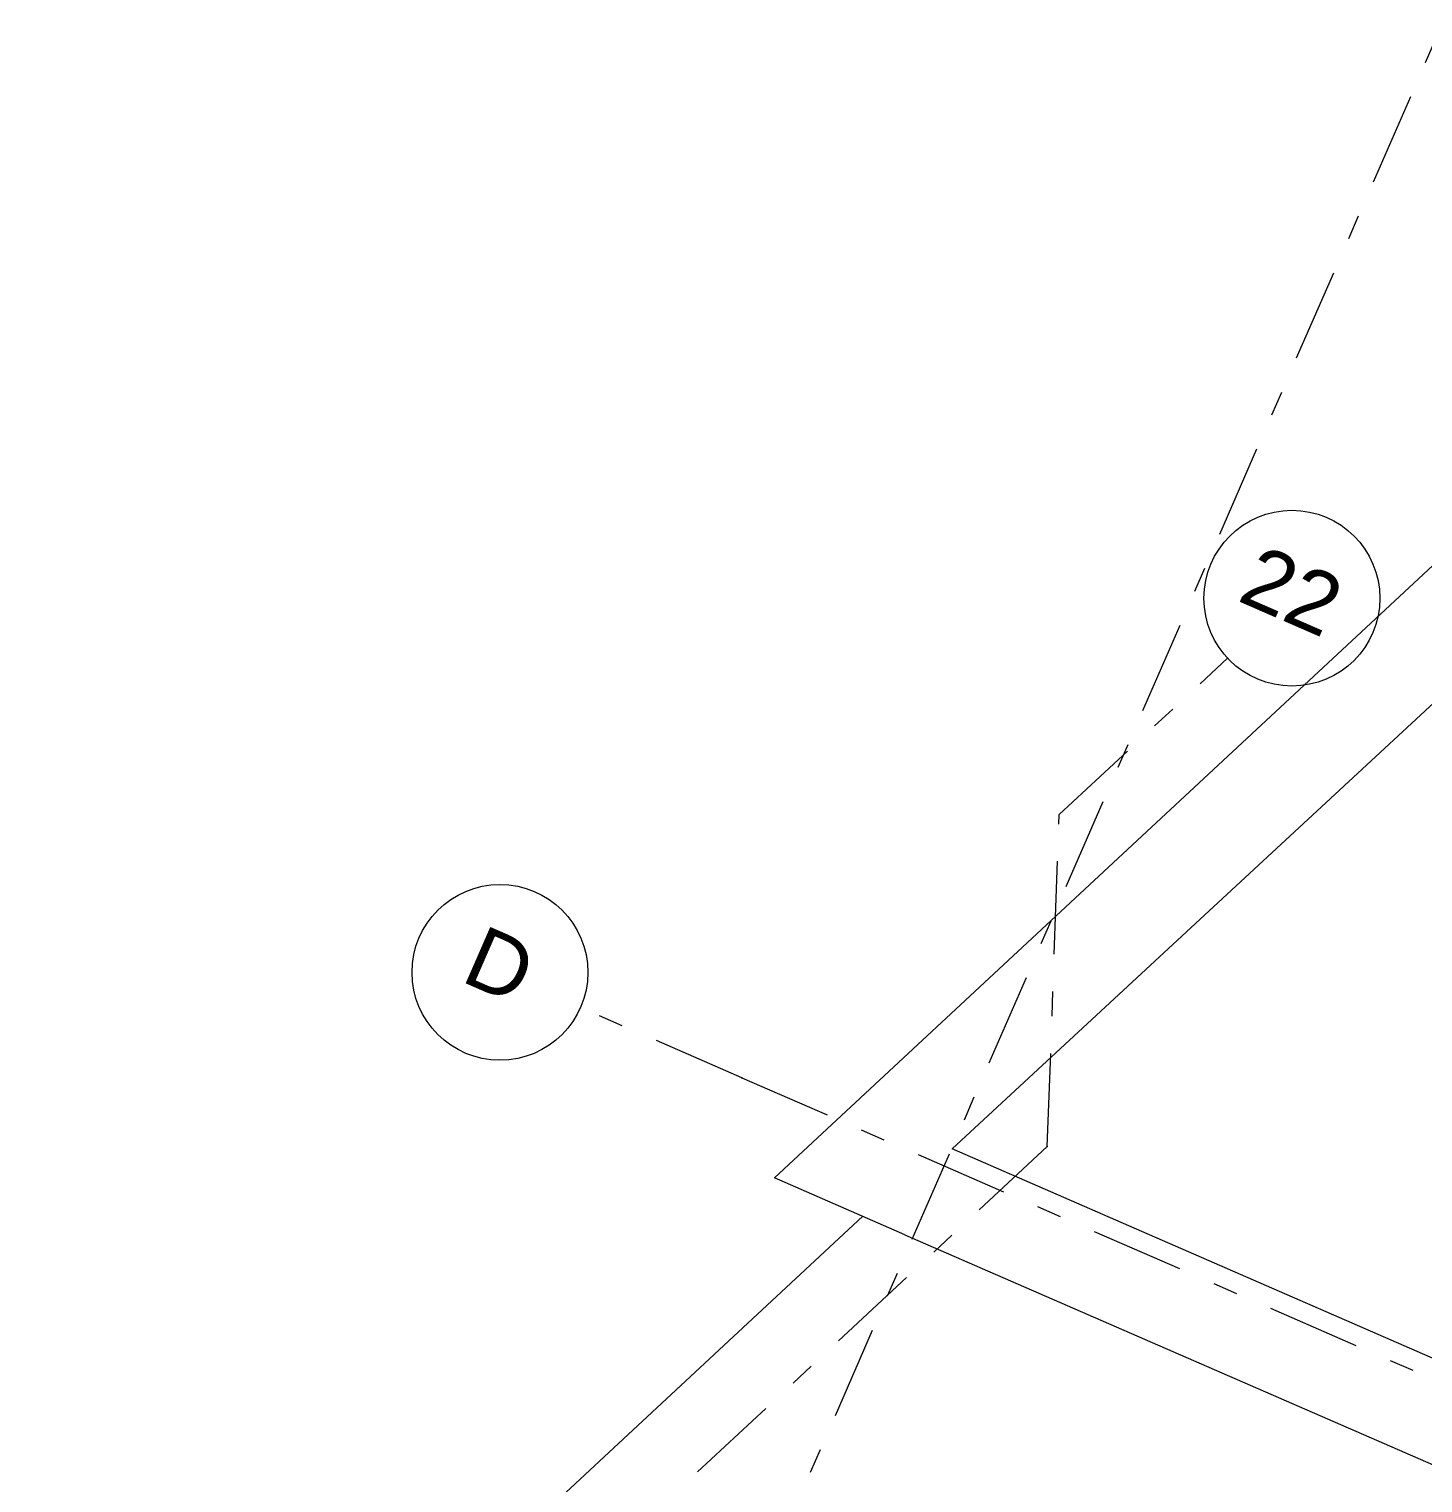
# Model space of a CAD drawing. Header units: millimetres. Extents: x -35034 to 431752, y -71616 to 25069.
# Drawn here: x -4337 to 3589, y -1891 to 6379 of the extents above; entities that cross this region are included whole.
import ezdxf
from ezdxf.enums import TextEntityAlignment as Align

# ---------------------------------------------------------------- set-up
doc = ezdxf.new("R2010")
doc.units = ezdxf.units.MM
doc.header["$MEASUREMENT"] = 0
doc.linetypes.add('Double Dashed', pattern=[1093.611073, 529.166651, -211.666656, 141.111112, -211.666656])
doc.layers.add('A-15-MG_Structural_Grid', color=7, linetype='Continuous')
doc.layers.add('New_A-15-MG_Structural_Grid_Phase_2', color=7, linetype='Continuous')
doc.layers.add('A-15-MG_Structural_Grid_Pen_No__163', color=7, linetype='Continuous', lineweight=0, true_color=0x750077)
doc.layers.add('New_A-15-MG_Structural_Grid_Phase_2_Pen_No__222', color=7, linetype='Continuous', lineweight=13, true_color=0x65af33)
doc.layers.add('A-20-M_Roof_Pen_No__1', color=7, linetype='Continuous', lineweight=13)
doc.layers.add('New_A-95-P_Drawing_Pen_No__1', color=7, linetype='Continuous', lineweight=13)
doc.styles.add('GENERATED_STYLE_4', font='')
doc.styles.get('GENERATED_STYLE_4').set_extended_font_data('Swis721 BT')

# ---------------------------------------------------------------- blocks, each defined once
blk = doc.blocks.new('Standard grid marker')
at = {"layer": 'A-15-MG_Structural_Grid_Pen_No__163', "linetype": 'Double Dashed'}
blk.add_line((1000, 0), (29726, 0), dxfattribs=at)
at = {"layer": 'A-15-MG_Structural_Grid_Pen_No__163', "style": 'GENERATED_STYLE_4'}
for tag, p in [('AC_MarkerText_1_0', (-500, 41.2)), ('AC_MarkerText_1_1', (31226, 41.2))]:
    blk.add_attdef(tag, text='', height=350, rotation=90, dxfattribs=at).set_placement(p, align=Align.MIDDLE_CENTER)
blk = doc.blocks.new('Standard grid marker_3')
at = {"layer": 'A-15-MG_Structural_Grid_Pen_No__163', "linetype": 'Double Dashed'}
for q in [(0, 0), (74254.8, 0)]:
    blk.add_line((1000, 0), q, dxfattribs=at)
at = {"layer": 'A-15-MG_Structural_Grid_Pen_No__163', "linetype": 'Continuous'}
blk.add_circle((-500, 0), 500, dxfattribs=at)
at = {"layer": 'A-15-MG_Structural_Grid_Pen_No__163', "linetype": 'Double Dashed'}
blk.add_point((1000, 0), dxfattribs=at)
blk.add_point((1000, 0), dxfattribs=at)
at = {"layer": 'A-15-MG_Structural_Grid_Pen_No__163', "style": 'GENERATED_STYLE_4'}
for tag, p in [('AC_MarkerText_1_0', (-500, 43.4)), ('AC_MarkerText_1_1', (75754.8, 43.4))]:
    blk.add_attdef(tag, text='', height=350, rotation=360, dxfattribs=at).set_placement(p, align=Align.MIDDLE_CENTER)
blk = doc.blocks.new('Standard grid marker[40]_3', base_point=(3387.7, 1823.7))
at = {"layer": 'New_A-15-MG_Structural_Grid_Phase_2_Pen_No__222', "linetype": 'Double Dashed'}
for p, q in [((1520.9, 1910.6), (2478, 2801.2)), ((1453.1, 23.4), (1520.9, 1910.6)), ((1453.1, 23.4), (-32481.8, -31555.5))]:
    blk.add_line(p, q, dxfattribs=at)
at = {"layer": 'New_A-15-MG_Structural_Grid_Phase_2_Pen_No__222', "linetype": 'Continuous'}
blk.add_circle((2844, 3141.8), 500, dxfattribs=at)
at = {"layer": 'New_A-15-MG_Structural_Grid_Phase_2_Pen_No__222', "linetype": 'Double Dashed'}
blk.add_point((1453.1, 23.4), dxfattribs=at)
at = {"layer": 'New_A-15-MG_Structural_Grid_Phase_2_Pen_No__222', "style": 'GENERATED_STYLE_4'}
blk.add_attdef('AC_MarkerText_1', text='', height=350, rotation=336.44041, dxfattribs=at).set_placement((2844, 3183), align=Align.MIDDLE_CENTER)

msp = doc.modelspace()

# ---------------------------------------------------------------- linework, layer by layer
at = {"layer": 'A-20-M_Roof_Pen_No__1', "linetype": 'Continuous', "flags": 128}
for points in [[(643.5, -478.6), (-97.6, -155.4), (6738, 6205.6)], [(3969.8, -1323.8), (911.5, 9.8), (7137.3, 5776.6)], [(643.5, -478.6), (3808.1, -1858.5)]]:
    msp.add_lwpolyline(points, dxfattribs=at)
at = {"layer": 'New_A-95-P_Drawing_Pen_No__1', "linetype": 'Continuous'}
msp.add_line((-3409.4, -3919.9), (404.1, -374.2), dxfattribs=at)

# ---------------------------------------------------------------- block references
at = {"layer": 'A-15-MG_Structural_Grid', "color": 8, "linetype": 'Continuous', "lineweight": 15, "zscale": 1000, "rotation": 246.440411583993}
msp.add_blockref('Standard grid marker', (11348.2, 23952.4), dxfattribs=at)
at = {"layer": 'A-15-MG_Structural_Grid', "color": 8, "linetype": 'Continuous', "lineweight": 15}
ref = msp.add_blockref('Standard grid marker_3', (-1201.2, 813.7), dxfattribs=dict(at, zscale=1000, rotation=336.440411583993))
ref.add_attrib('AC_MarkerText_1', 'D', dxfattribs={"layer": 'A-15-MG_Structural_Grid_Pen_No__163', "color": 216, "true_color": 0x750077, "height": 350, "rotation": 336.44041, "style": 'GENERATED_STYLE_4'}).set_placement((-1659.5, 1057), align=Align.MIDDLE_CENTER)
at = {"layer": 'New_A-15-MG_Structural_Grid_Phase_2', "color": 8, "linetype": 'Continuous', "lineweight": 15}
ref = msp.add_blockref('Standard grid marker[40]_3', (3387.7, 1823.7), dxfattribs=at)
ref.add_attrib('AC_MarkerText_1', '22', dxfattribs={"layer": 'New_A-15-MG_Structural_Grid_Phase_2_Pen_No__222', "color": 85, "true_color": 0x65af33, "height": 350, "rotation": 336.44041, "style": 'GENERATED_STYLE_4'}).set_placement((2844, 3183), align=Align.MIDDLE_CENTER)

doc.saveas('drawing.dxf')
